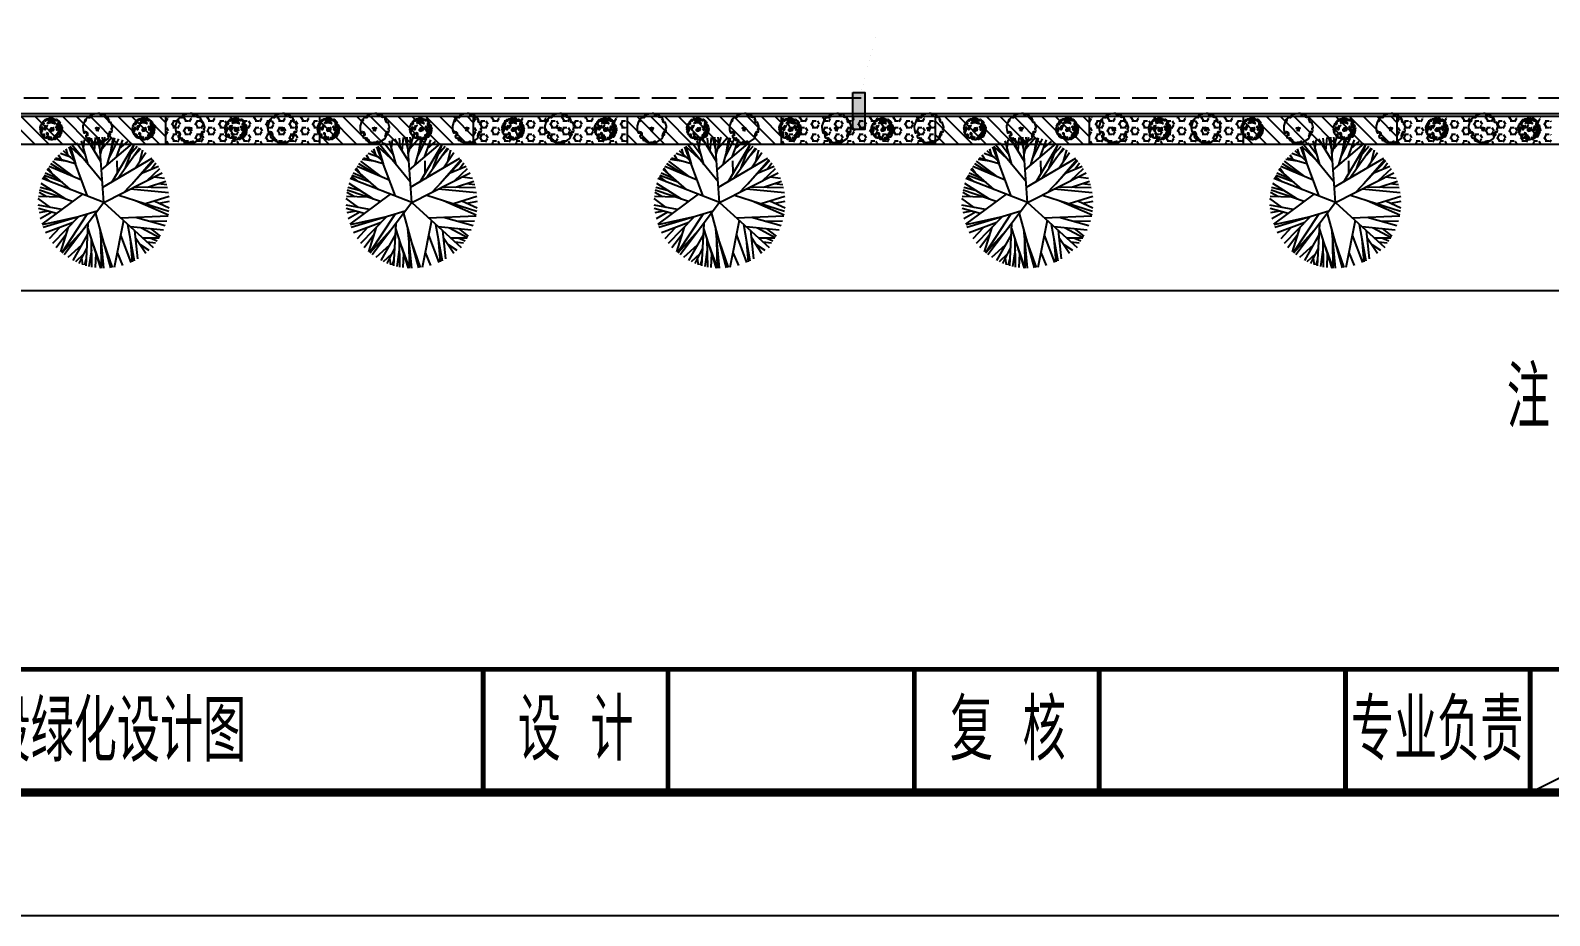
# Model space of a CAD drawing. Extents: x 941299 to 942979, y 2579300 to 2579597.
# Drawn here: x 942757 to 942880.3, y 2579299.9 to 2579371.7 of the extents above; entities that cross this region are included whole.
import ezdxf
from ezdxf.enums import TextEntityAlignment as Align

# ---------------------------------------------------------------- set-up
doc = ezdxf.new("R2010")
doc.units = 0
doc.linetypes.add('HIDDEN', pattern=[0.375, 0.25, -0.125])
doc.layers.get('0').update_dxf_attribs({"linetype": 'CONTINUOUS'})
for name, color, linetype in [('fz', 7, 'CONTINUOUS'), ('图框', 7, 'CONTINUOUS'), ('家具小品', 12, 'CONTINUOUS'), ('尺寸标注', 2, 'CONTINUOUS'), ('文字', 7, 'CONTINUOUS'), ('绿化工程', 3, 'CONTINUOUS'), ('路缘石', 37, 'CONTINUOUS')]:
    doc.layers.add(name, color=color, linetype=linetype)
doc.styles.get("Standard").update_dxf_attribs({"font": 'simplex1.shx', "width": 0.7, "bigfont": 'hztxt.shx'})
pattern_1 = [(142.3172852, (94.9497488, -117.595341), (-0.00091693247, -0.001187111977), [])]

# ---------------------------------------------------------------- blocks, each defined once
blk = doc.blocks.new('series')
at = {"width": 0.75}
for tag, height, p in [('页码', 4, (-35, -19)), ('图名', 5, (-220, -282)), ('图号', 5, (-20, -282))]:
    blk.add_attdef(tag, text='', height=height, dxfattribs=at).set_placement(p, align=Align.MIDDLE_CENTER)
blk = doc.blocks.new('qf')
at = {"layer": '绿化工程'}
for p, q in [((-1.81, 4.52), (-1.73, 5.04)), ((-1.45, 4.61), (-1.58, 5.09)), ((-1.29, 1.7), (-1.47, 5.12)), ((-1.31, 2.09), (-0.28, 5.32)), ((-1.01, 3.83), (-1.21, 5.19)), ((-1.03, 2.97), (-0.99, 5.23)), ((-0.85, 3.51), (-0.21, 5.31)), ((-0.66, 4.12), (-0.71, 5.28)), ((-0.67, 0.88), (0.54, 5.3)), ((-0.33, 2.13), (-0.03, 5.33)), ((-0.24, 3.04), (-0.21, 5.31)), ((-0.05, 3.15), (0.69, 5.28)), ((1.6, 1.45), (0.84, 5.26)), ((1.08, 4.05), (1.52, 5.11)), ((-2.89, 2), (-3.51, 4)), ((-1.37, 0.95), (-3.42, 4.08)), ((-1.5, 1.99), (-3.4, 4.1)), ((0, 0), (-3.21, 4.25)), ((-1.81, 3.45), (-2.92, 4.46)), ((-1.34, 2.61), (-2.52, 4.69)), ((-1.64, 4.19), (-2.31, 4.8)), ((-1.4, 3.71), (-2.02, 4.93)), ((1.36, 2.64), (2.19, 4.86)), ((1.93, 1.74), (2.46, 4.73)), ((2.15, 2.98), (2.31, 4.8)), ((2.5, 2.25), (2.74, 4.57)), ((2.55, 2.8), (3.41, 4.09)), ((2.96, 3.41), (3.66, 3.87)), ((-3.58, 2.01), (-4.44, 2.94)), ((-2.06, 1.16), (-4.17, 3.31)), ((-3.08, 2.61), (-3.87, 3.66)), ((0, 0), (4.02, 3.63)), ((3.07, 2.04), (4.52, 2.82)), ((3.17, 2.86), (4.49, 2.86)), ((3.51, 3.17), (4.2, 3.27)), ((3.77, 2.86), (4.33, 3.1)), ((3.79, 2.11), (4.58, 2.71)), ((-4.22, 0.78), (-5.16, 1.31)), ((-1.74, -0.68), (-5.03, 1.75)), ((-2.06, 1.16), (-5.01, 1.8)), ((-0.53, 0.7), (-4.93, 2.02)), ((-2.49, 1.6), (-4.73, 2.45)), ((2.16, 1.95), (4.84, 2.22)), ((2.58, 1.18), (4.99, 1.87)), ((3.71, 1.5), (5.11, 1.49)), ((-3.42, 0.57), (-5.32, 0.21)), ((-4.33, 0.39), (-5.32, -0.33)), ((-3.85, 0.88), (-5.31, 0.47)), ((-4.55, 0.69), (-5.26, 0.82)), ((0, 0), (-5.01, -1.96)), ((0, 0), (-0.38, -5.32)), ((0, 0), (4.75, -2.42)), ((1.22, -0.62), (5.28, 0.69)), ((1.36, 1.23), (5.22, 1.07)), ((2.58, -0.18), (5.24, 0.98)), ((3.38, 0.07), (5.3, -0.53)), ((4.08, -0.15), (5.31, 0.41)), ((4.5, 0.04), (5.33, -0.12)), ((-3.58, -0.44), (-5.3, -0.49)), ((-4.63, -0.47), (-5.26, -0.83)), ((-2.54, -0.09), (-5.23, -1.01)), ((-4.15, -0.95), (-5.18, -1.24)), ((-3.09, -0.28), (-5.09, -1.56)), ((-2.7, -1.06), (-4.59, -2.71)), ((-1.33, -0.52), (-2.82, -4.52)), ((1.62, -0.83), (4.08, -3.42)), ((2.17, -1.11), (5.26, -0.83)), ((2.52, -1.28), (5.18, -1.23)), ((-4.3, -1.68), (-4.89, -2.12)), ((-3.39, -1.65), (-4.85, -2.2)), ((-3.75, -1.97), (-4.75, -2.4)), ((-4.25, -2.41), (-4.52, -2.81)), ((-1.82, -1.83), (-4.44, -2.94)), ((-2.9, -2.29), (-4.29, -3.15)), ((-2.47, -2.11), (-4.13, -3.37)), ((-0.12, -1.69), (-2.56, -4.67)), ((-0.09, -1.25), (3.92, -3.6)), ((0.69, -1.7), (2.45, -4.67)), ((1.1, -2.4), (1.08, -3.4)), ((1.14, -1.97), (2.91, -4.46)), ((2.29, -1.53), (4.01, -3.5)), ((3.13, -2.42), (4.43, -2.97)), ((3.51, -1.79), (4.54, -2.78)), ((3.56, -1.26), (5.03, -1.74)), ((4.1, -2.09), (4.94, -1.99)), ((4.44, -1.55), (5.12, -1.46)), ((-2.92, -3.33), (-4.02, -3.5)), ((-2.31, -3.16), (-3.92, -3.61)), ((-3.39, -3.4), (-3.67, -3.86)), ((-2.71, -3.68), (-3.53, -3.99)), ((-2.4, -3.4), (-3.27, -4.2)), ((-2.74, -4.57), (-2.31, -3.16)), ((-1.66, -3.57), (-2.74, -4.57)), ((-1.27, -3.1), (-1.81, -5.01)), ((-0.24, -3.35), (-1.36, -5.15)), ((-0.19, -2.67), (2.33, -4.79)), ((0.28, -3.06), (0.89, -5.25)), ((0.45, -3.66), (1.21, -5.19)), ((1.03, -3.69), (1.54, -5.1)), ((1.75, -2.83), (2.47, -4.72)), ((2.28, -3.58), (3.01, -4.4)), ((2.58, -2.82), (3.42, -4.08)), ((2.93, -3.33), (3.18, -4.28)), ((3.88, -2.74), (4.23, -3.24)), ((-2.92, -3.88), (-3.07, -4.36)), ((-1.49, -3.86), (-2.23, -4.84)), ((-1.65, -4.43), (-1.57, -5.09)), ((-0.9, -4.42), (-0.99, -5.23)), ((-0.77, -4.21), (-0.67, -5.28)), ((-0.3, -4.3), (-0.54, -5.3)), ((-0.28, -3.94), (0.12, -5.33)), ((-0.14, -4.4), (0.63, -5.29)), ((-0.05, -4.74), (-0.12, -5.33)), ((0.57, -4.1), (0.76, -5.27)), ((1.28, -4.4), (1.94, -4.96)), ((2.19, -3.98), (2.72, -4.58))]:
    blk.add_line(p, q, dxfattribs=at)
blk = doc.blocks.new('hjrz')
at = {"layer": '绿化工程'}
blk.add_lwpolyline([(-1.17, -0.23, -0.109796), (-1.09, 0.32), (-1.01, 0.32), (-0.97, 0.21), (-0.89, 0.24), (-0.87, 0.3), (-0.92, 0.33), (-0.92, 0.3), (-0.87, 0.24), (-0.86, 0.38), (-0.8, 0.39), (-0.77, 0.35), (-0.8, 0.36), (-0.86, 0.43), (-0.85, 0.48), (-0.77, 0.54), (-0.76, 0.45), (-0.82, 0.49), (-0.86, 0.57), (-0.93, 0.55), (-0.94, 0.61), (-0.93, 0.66), (-0.91, 0.7), (-0.79, 0.76), (-0.74, 0.74), (-0.64, 0.79), (-0.63, 0.88), (-0.69, 0.87), (-0.68, 0.8), (-0.64, 0.84), (-0.6, 0.76), (-0.63, 0.76), (-0.69, 0.9), (-0.68, 0.92), (-0.59, 0.94), (-0.58, 0.84), (-0.57, 0.85), (-0.45, 0.92), (-0.45, 1), (-0.51, 0.97), (-0.51, 1.02), (-0.3, 1.09), (-0.11, 1.12), (-0.06, 1.08), (-0.02, 1.1), (-0.02, 1.17), (0.04, 1.15), (0.06, 1.12), (0.06, 1.09), (0.1, 1.09), (0.16, 1.13), (0.19, 1.07), (0.18, 1.09), (0.16, 1.12), (0.23, 1.11), (0.25, 1.09), (0.18, 1.03), (0.24, 1.02), (0.28, 1.02), (0.24, 1.1), (0.21, 1.08), (0.26, 1.07), (0.31, 1.1), (0.35, 1.11), (0.42, 1.08), (0.87, 0.8), (0.95, 0.63), (0.93, 0.63), (0.88, 0.63), (0.89, 0.55), (0.92, 0.5), (0.93, 0.47), (0.98, 0.53), (0.95, 0.51), (0.95, 0.47), (0.96, 0.46), (0.98, 0.43), (1.03, 0.45), (1.01, 0.51), (0.98, 0.48), (0.96, 0.53), (0.92, 0.42), (0.95, 0.37), (1.01, 0.37), (0.99, 0.24), (1.01, 0.22), (1.07, 0.21), (1.08, 0.22), (1.07, 0.3), (1.04, 0.28), (1.04, 0.24), (1.09, 0.29), (1.11, 0.27), (1.17, 0.25), (1.19, 0.13), (1.17, 0.03), (1.14, 0.05), (1.15, -0.04), (1.17, -0.08), (1.22, -0.07), (1.22, -0.12), (1.2, -0.2), (1.1, -0.54), (1.06, -0.51), (0.99, -0.5), (0.92, -0.55), (0.92, -0.55), (0.94, -0.64), (0.95, -0.72), (0.97, -0.71), (0.97, -0.69), (0.94, -0.69), (0.88, -0.69), (0.89, -0.75), (0.89, -0.72), (0.91, -0.75), (0.91, -0.82), (0.86, -0.85), (0.85, -0.8), (0.84, -0.77), (0.9, -0.81), (0.85, -0.93), (0.7, -0.97), (0.69, -0.92), (0.6, -0.93), (0.6, -0.97), (0.55, -1.01), (0.65, -1.09), (0.49, -1.2), (0.37, -1.18), (0.35, -1.04), (0.25, -1.12), (0.26, -1.18), (0.29, -1.16), (0.28, -1.15), (0.19, -1.2), (0.19, -1.25), (0.04, -1.25), (-0.53, -1.14), (-0.58, -1.05), (-0.54, -0.97), (-0.56, -0.95), (-0.62, -0.88), (-0.63, -0.88), (-0.62, -0.93), (-0.71, -0.96), (-0.75, -0.92), (-0.75, -0.91), (-0.72, -0.91), (-0.71, -1.03), (-0.74, -0.97), (-0.77, -0.94), (-0.92, -0.82), (-0.96, -0.59), (-0.99, -0.63), (-0.97, -0.67), (-0.9, -0.71), (-0.99, -0.74), (-1.05, -0.59)], format="xyb", close=True, dxfattribs=at)
blk.add_lwpolyline([(0.02, -0.12, 0.341229), (-0.15, -0.05, 0.378084), (-0.07, 0.13, 0.605877), (0.07, 0.17, 0.18944), (0.16, -0.06, 0.643209), (0.02, -0.12, 2.233797)], format="xyb", dxfattribs=at)
for points, const_width in [([(0, -0.03, 1), (0, 0.03, 1)], 0.0533), ([(0, -0.02, 1), (0, 0.02, 1)], 0.0426)]:
    blk.add_lwpolyline(points, format="xyb", close=True, dxfattribs=dict(at, const_width=const_width))
blk = doc.blocks.new('mdj')
at = {"layer": '绿化工程'}
h = blk.add_hatch(dxfattribs=at)
h.set_pattern_fill('ANSI31', color=256, scale=0.012, angle=97.3173, style=0)
h.set_pattern_definition(pattern_1)
h.paths.add_polyline_path([(-0.04, 0.02), (-0.04, 0.03), (-0.06, 0.06), (-0.12, 0.07), (-0.06, 0.05)])
h = blk.add_hatch(dxfattribs=at)
h.set_pattern_fill('ANSI31', color=256, scale=0.012, angle=97.3173, style=0)
h.set_pattern_definition(pattern_1)
h.paths.add_polyline_path([(0.08, 0.04), (0.09, 0.01), (0.11, 0.02), (0.15, -0.01), (0.16, -0.07), (0.2, -0.07), (0.16, -0.07), (0.15, 0), (0.12, 0.03), (0.09, 0.02), (0.09, 0.04), (0.03, 0.08), (0, 0.06), (-0.02, 0.07), (-0.03, 0.06), (0, 0.06), (0.02, 0.07)])
h = blk.add_hatch(dxfattribs=at)
h.set_pattern_fill('ANSI31', color=256, scale=0.001429, angle=97.3173, style=0)
h.set_pattern_definition([(142.31728521, (2384.9952265, -2720.125612), (-0.002772629134, -0.0035896005024), [])])
h.paths.add_polyline_path([(-0.01, -0.03), (0.02, -0.03), (0.02, -0.03), (0.02, -0.01), (0.02, 0.02), (0, 0.03), (-0.02, 0.02), (-0.03, 0)])
for points in [[(-0.78, 0.08), (-0.85, 0.07), (-0.87, 0.11), (-0.88, 0.06), (-0.86, 0), (-0.86, -0.04), (-0.89, -0.04), (-0.88, -0.17), (-0.84, -0.18), (-0.83, -0.23), (-0.86, -0.22), (-0.83, -0.31), (-0.78, -0.36), (-0.76, -0.42), (-0.73, -0.39), (-0.74, -0.34), (-0.72, -0.32), (-0.68, -0.36), (-0.64, -0.35), (-0.58, -0.45), (-0.62, -0.45), (-0.59, -0.48), (-0.64, -0.53), (-0.66, -0.52), (-0.67, -0.57), (-0.5, -0.74), (-0.49, -0.69), (-0.52, -0.65), (-0.51, -0.64), (-0.47, -0.65), (-0.43, -0.65), (-0.41, -0.68), (-0.41, -0.73), (-0.37, -0.76), (-0.35, -0.8), (-0.25, -0.82), (-0.22, -0.79), (-0.23, -0.75), (-0.27, -0.75), (-0.26, -0.69), (-0.2, -0.7), (-0.2, -0.67), (-0.16, -0.66), (-0.11, -0.69), (-0.06, -0.71), (0.02, -0.74), (0.02, -0.78), (-0.04, -0.78), (-0.09, -0.73), (-0.11, -0.8), (-0.17, -0.82), (-0.14, -0.87), (0.02, -0.87), (0.03, -0.82), (0.09, -0.83), (0.11, -0.87), (0.19, -0.84), (0.17, -0.77), (0.1, -0.77), (0.11, -0.73), (0.17, -0.73), (0.16, -0.71), (0.21, -0.68), (0.22, -0.71), (0.31, -0.7), (0.31, -0.75), (0.31, -0.77), (0.36, -0.75), (0.35, -0.73), (0.38, -0.71), (0.36, -0.68), (0.43, -0.66), (0.45, -0.78), (0.55, -0.71), (0.54, -0.65), (0.59, -0.61), (0.62, -0.64), (0.69, -0.57), (0.73, -0.45), (0.67, -0.41), (0.61, -0.42), (0.61, -0.48), (0.59, -0.47), (0.55, -0.45), (0.59, -0.35), (0.56, -0.35), (0.63, -0.13), (0.65, -0.19), (0.68, -0.19), (0.69, -0.14), (0.7, -0.19), (0.72, -0.18), (0.74, -0.04), (0.71, -0.01), (0.73, 0.05), (0.77, 0.04), (0.77, 0), (0.76, -0.14), (0.79, -0.17), (0.73, -0.24), (0.67, -0.31), (0.7, -0.35), (0.79, -0.3), (0.81, -0.33), (0.85, -0.22), (0.83, -0.2), (0.84, -0.14), (0.88, -0.14), (0.9, -0.02), (0.85, -0.01), (0.86, 0.1), (0.89, 0.06), (0.87, 0.19), (0.84, 0.16), (0.81, 0.24), (0.85, 0.25), (0.82, 0.4), (0.78, 0.39), (0.77, 0.35), (0.76, 0.34), (0.77, 0.26), (0.75, 0.27), (0.75, 0.24), (0.72, 0.23), (0.73, 0.13), (0.69, 0.13), (0.7, 0.07), (0.65, 0.06), (0.64, 0.19), (0.6, 0.17), (0.58, 0.29), (0.53, 0.27), (0.51, 0.38), (0.47, 0.4), (0.49, 0.43), (0.4, 0.51), (0.35, 0.51), (0.35, 0.57), (0.41, 0.55), (0.42, 0.57), (0.39, 0.6), (0.39, 0.64), (0.42, 0.63), (0.49, 0.53), (0.52, 0.54), (0.53, 0.49), (0.58, 0.46), (0.56, 0.42), (0.64, 0.29), (0.69, 0.31), (0.69, 0.41), (0.64, 0.47), (0.67, 0.48), (0.7, 0.43), (0.73, 0.44), (0.73, 0.49), (0.76, 0.5), (0.65, 0.67), (0.6, 0.65), (0.48, 0.69), (0.52, 0.71), (0.5, 0.75), (0.47, 0.75), (0.45, 0.77), (0.37, 0.82), (0.29, 0.87), (0.26, 0.82), (0.28, 0.76), (0.32, 0.76), (0.32, 0.74), (0.35, 0.72), (0.36, 0.68), (0.34, 0.69), (0.27, 0.73), (0.2, 0.71), (0.16, 0.77), (0.21, 0.78), (0.21, 0.82), (0.14, 0.85), (0.15, 0.87), (0.07, 0.9), (0.01, 0.9), (0, 0.86), (-0.03, 0.85), (-0.06, 0.88), (-0.2, 0.86), (-0.23, 0.82), (-0.22, 0.79), (-0.16, 0.77), (-0.13, 0.77), (-0.08, 0.77), (0, 0.77), (0.01, 0.68), (-0.06, 0.72), (-0.1, 0.72), (-0.14, 0.72), (-0.15, 0.66), (-0.3, 0.6), (-0.34, 0.63), (-0.3, 0.66), (-0.32, 0.69), (-0.27, 0.73), (-0.28, 0.76), (-0.36, 0.73), (-0.37, 0.77), (-0.42, 0.73), (-0.44, 0.76), (-0.53, 0.73), (-0.53, 0.68), (-0.56, 0.7), (-0.67, 0.59), (-0.65, 0.54), (-0.6, 0.59), (-0.51, 0.6), (-0.57, 0.54), (-0.53, 0.52), (-0.59, 0.45), (-0.61, 0.51), (-0.66, 0.47), (-0.68, 0.52), (-0.78, 0.43), (-0.76, 0.34), (-0.79, 0.33), (-0.82, 0.35), (-0.86, 0.21), (-0.81, 0.19), (-0.81, 0.14), (-0.77, 0.16), (-0.71, 0.17), (-0.72, 0.06), (-0.69, 0.06), (-0.67, 0), (-0.67, -0.11), (-0.72, -0.14), (-0.73, -0.01), (-0.76, -0.02), (-0.79, 0.08)], [(-0.4, -0.28), (-0.35, -0.25), (-0.32, -0.27), (-0.32, -0.24), (-0.35, -0.22), (-0.41, -0.09), (-0.43, -0.09), (-0.45, -0.07), (-0.45, -0.04), (-0.45, 0), (-0.45, 0.04), (-0.47, 0.05), (-0.48, 0.09), (-0.5, 0.08), (-0.52, 0.01), (-0.55, 0.01), (-0.55, -0.05), (-0.5, -0.08), (-0.5, -0.1), (-0.48, -0.22), (-0.42, -0.21), (-0.42, -0.25)], [(-0.39, 0.35), (-0.37, 0.41), (-0.24, 0.48), (-0.25, 0.42), (-0.24, 0.39), (-0.27, 0.37), (-0.3, 0.34), (-0.33, 0.35), (-0.35, 0.33), (-0.37, 0.34)], [(0.02, -0.03), (-0.01, -0.03), (-0.03, 0), (-0.02, 0.02), (0, 0.03), (0.02, 0.02), (0.02, -0.01), (0.02, -0.03)], [(0.39, -0.19), (0.43, -0.2), (0.44, -0.14), (0.48, -0.16), (0.5, -0.08), (0.5, -0.05), (0.53, -0.07), (0.53, -0.01), (0.5, -0.01), (0.5, 0.08), (0.47, 0.12), (0.45, 0.08), (0.47, -0.01), (0.47, -0.09), (0.44, -0.1), (0.41, -0.09)]]:
    blk.add_lwpolyline(points, close=True, dxfattribs=at)
for points in [[(-0.04, 0.02), (-0.06, 0.05), (-0.12, 0.07), (-0.12, 0.14), (-0.09, 0.14), (-0.04, 0.14), (-0.05, 0.19), (0.08, 0.18), (0.09, 0.14), (0.13, 0.12), (0.18, 0.13), (0.22, 0.04), (0.2, 0.04), (0.2, -0.07), (0.16, -0.07), (0.15, -0.01), (0.11, 0.02), (0.09, 0.01), (0.07, -0.06), (0.03, -0.06), (-0.03, -0.06), (-0.06, 0), (-0.04, 0.02), (-0.03, 0.06), (0, 0.06), (0.02, 0.07), (0.08, 0.04), (0.09, 0.01)], [(-0.04, 0.03), (-0.06, 0.06), (-0.12, 0.07)], [(0.01, -0.06), (0.06, -0.02), (0.05, 0.03), (0.01, 0.04), (-0.04, 0.04), (-0.04, 0.03)], [(-0.03, 0.06), (-0.02, 0.07), (0, 0.06), (0.03, 0.08), (0.09, 0.04), (0.09, 0.02), (0.12, 0.03), (0.15, 0), (0.16, -0.07), (0.2, -0.07)], [(0.06, -0.65), (0.13, -0.63), (0.13, -0.56), (0.05, -0.58), (0.05, -0.53), (0.15, -0.51), (0.2, -0.53), (0.26, -0.47), (0.24, -0.45), (0.26, -0.41), (0.23, -0.42), (0.12, -0.46), (0.01, -0.49), (-0.06, -0.48), (-0.07, -0.54), (-0.12, -0.51), (-0.16, -0.46), (-0.2, -0.47), (-0.26, -0.44), (-0.3, -0.48), (-0.24, -0.51), (-0.25, -0.53), (-0.12, -0.57), (-0.1, -0.63), (-0.04, -0.63), (-0.04, -0.64), (0, -0.65), (-0.03, -0.72)]]:
    blk.add_lwpolyline(points, dxfattribs=at)

msp = doc.modelspace()

# ---------------------------------------------------------------- hatches: boundary and pattern name
at = {"layer": 'fz'}
msp.add_hatch(color=1, dxfattribs=at).paths.add_polyline_path([(942823.72133, 2579366.691), (942824.69658, 2579366.691), (942824.69658, 2579363.69824), (942823.72133, 2579363.69824)])
at = {"layer": '绿化工程'}
h = msp.add_hatch(dxfattribs=at)
h.set_pattern_fill('ANSI31', color=9, scale=0.25, style=0)
h.set_pattern_definition([(315, (125, 5158813.76275), (-0.56126600757, -0.56126600757), [])])
h.paths.add_polyline_path([(942755.4167, 2579364.76637), (942755.4167, 2579362.50637), (942767.9167, 2579362.50637), (942767.9167, 2579364.76637)])
h = msp.add_hatch(dxfattribs=at)
h.set_pattern_fill('HEX', color=9, scale=0.1, style=0)
h.set_pattern_definition([(0, (125, 5158813.76275), (0, -0.549926), [0.3175, -0.635]), (240, (125, 5158813.76275), (-0.4762498862, 0.274963), [0.3175, -0.635]), (300, (125.3175, 5158813.76275), (-0.4762498862, -0.274963), [0.3175, -0.635])])
h.paths.add_polyline_path([(942767.9167, 2579364.76637), (942767.9167, 2579362.50637), (942780.4167, 2579362.50637), (942780.4167, 2579364.76637)])
h = msp.add_hatch(dxfattribs=at)
h.set_pattern_fill('ANSI31', color=9, scale=0.25, style=0)
h.set_pattern_definition([(315, (150, 5158813.76275), (-0.56126600757, -0.56126600757), [])])
h.paths.add_polyline_path([(942780.4167, 2579364.76637), (942780.4167, 2579362.50637), (942792.9167, 2579362.50637), (942792.9167, 2579364.76637)])
h = msp.add_hatch(dxfattribs=at)
h.set_pattern_fill('HEX', color=9, scale=0.1, style=0)
h.set_pattern_definition([(0, (150, 5158813.76275), (0, -0.549926), [0.3175, -0.635]), (240, (150, 5158813.76275), (-0.4762498862, 0.274963), [0.3175, -0.635]), (300, (150.3175, 5158813.76275), (-0.4762498862, -0.274963), [0.3175, -0.635])])
h.paths.add_polyline_path([(942792.9167, 2579364.76637), (942792.9167, 2579362.50637), (942805.4167, 2579362.50637), (942805.4167, 2579364.76637)])
h = msp.add_hatch(dxfattribs=at)
h.set_pattern_fill('ANSI31', color=9, scale=0.25, style=0)
h.set_pattern_definition([(315, (175, 5158813.76275), (-0.56126600757, -0.56126600757), [])])
h.paths.add_polyline_path([(942805.4167, 2579364.76637), (942805.4167, 2579362.50637), (942817.9167, 2579362.50637), (942817.9167, 2579364.76637)])
h = msp.add_hatch(dxfattribs=at)
h.set_pattern_fill('HEX', color=9, scale=0.1, style=0)
h.set_pattern_definition([(0, (175, 5158813.76275), (0, -0.549926), [0.3175, -0.635]), (240, (175, 5158813.76275), (-0.4762498862, 0.274963), [0.3175, -0.635]), (300, (175.3175, 5158813.76275), (-0.4762498862, -0.274963), [0.3175, -0.635])])
h.paths.add_polyline_path([(942817.9167, 2579364.76637), (942817.9167, 2579362.50637), (942830.4167, 2579362.50637), (942830.4167, 2579364.76637)])
h = msp.add_hatch(dxfattribs=at)
h.set_pattern_fill('ANSI31', color=9, scale=0.25, style=0)
h.set_pattern_definition([(315, (200, 5158813.76275), (-0.56126600757, -0.56126600757), [])])
h.paths.add_polyline_path([(942830.4167, 2579364.76637), (942830.4167, 2579362.50637), (942842.9167, 2579362.50637), (942842.9167, 2579364.76637)])
h = msp.add_hatch(dxfattribs=at)
h.set_pattern_fill('HEX', color=9, scale=0.1, style=0)
h.set_pattern_definition([(0, (200, 5158813.76275), (0, -0.549926), [0.3175, -0.635]), (240, (200, 5158813.76275), (-0.4762498862, 0.274963), [0.3175, -0.635]), (300, (200.3175, 5158813.76275), (-0.4762498862, -0.274963), [0.3175, -0.635])])
h.paths.add_polyline_path([(942842.9167, 2579364.76637), (942842.9167, 2579362.50637), (942855.4167, 2579362.50637), (942855.4167, 2579364.76637)])
h = msp.add_hatch(dxfattribs=at)
h.set_pattern_fill('ANSI31', color=9, scale=0.25, style=0)
h.set_pattern_definition([(315, (225, 5158813.76275), (-0.56126600757, -0.56126600757), [])])
h.paths.add_polyline_path([(942855.4167, 2579364.76637), (942855.4167, 2579362.50637), (942867.9167, 2579362.50637), (942867.9167, 2579364.76637)])
h = msp.add_hatch(dxfattribs=at)
h.set_pattern_fill('HEX', color=9, scale=0.1, style=0)
h.set_pattern_definition([(0, (225, 5158813.76275), (0, -0.549926), [0.3175, -0.635]), (240, (225, 5158813.76275), (-0.4762498862, 0.274963), [0.3175, -0.635]), (300, (225.3175, 5158813.76275), (-0.4762498862, -0.274963), [0.3175, -0.635])])
h.paths.add_polyline_path([(942867.9167, 2579364.76637), (942867.9167, 2579362.50637), (942880.4167, 2579362.50637), (942880.4167, 2579364.76637)])

# ---------------------------------------------------------------- linework, layer by layer
msp.add_lwpolyline([(942978.72533, 2579299.85013), (942978.72533, 2579596.85013), (942558.72533, 2579596.85013), (942558.72533, 2579299.85013)], close=True)
msp.add_lwpolyline([(942978.72533, 2579299.85013), (942978.72533, 2579596.85013), (942558.72533, 2579596.85013), (942558.72533, 2579299.85013)], close=True)
at = {"layer": 'fz', "color": 4}
for p, q in [((942630.4167, 2579365.00637), (942930.4167, 2579365.00637)), ((942630.4167, 2579362.50637), (942930.4167, 2579362.50637))]:
    msp.add_line(p, q, dxfattribs=at)
at = {"layer": 'fz', "color": 2}
for p, q in [((942630.4167, 2579365.00637), (942930.4167, 2579365.00637)), ((942630.4167, 2579362.50637), (942930.4167, 2579362.50637)), ((942630.4167, 2579350.63137), (942930.4167, 2579350.63137))]:
    msp.add_line(p, q, dxfattribs=at)
at = {"layer": 'fz', "color": 8}
for p, q in [((942767.9167, 2579364.76637), (942767.9167, 2579362.50637)), ((942780.4167, 2579364.76637), (942780.4167, 2579362.50637)), ((942792.9167, 2579364.76637), (942792.9167, 2579362.50637)), ((942805.4167, 2579364.76637), (942805.4167, 2579362.50637)), ((942817.9167, 2579364.76637), (942817.9167, 2579362.50637)), ((942830.4167, 2579364.76637), (942830.4167, 2579362.50637)), ((942842.9167, 2579364.76637), (942842.9167, 2579362.50637)), ((942855.4167, 2579364.76637), (942855.4167, 2579362.50637)), ((942867.9167, 2579364.76637), (942867.9167, 2579362.50637))]:
    msp.add_line(p, q, dxfattribs=at)
at = {"layer": '图框'}
msp.add_line((942878.72533, 2579309.85013), (942898.72533, 2579319.85013), dxfattribs=at)
for points, const_width in [([(942968.72533, 2579586.85013), (942588.72533, 2579586.85013), (942588.72533, 2579309.85013), (942968.72533, 2579309.85013), (942968.72533, 2579586.85013)], 0.7), ([(942588.72533, 2579319.85013), (942968.72533, 2579319.85013)], 0.4), ([(942793.72533, 2579309.85013), (942793.72533, 2579319.85013)], 0.4), ([(942808.72533, 2579309.85013), (942808.72533, 2579319.85013)], 0.4), ([(942828.72533, 2579309.85013), (942828.72533, 2579319.85013)], 0.4), ([(942843.72533, 2579309.85013), (942843.72533, 2579319.85013)], 0.4), ([(942863.72533, 2579309.85013), (942863.72533, 2579319.85013)], 0.4), ([(942863.72533, 2579309.85013), (942863.72533, 2579319.85013)], 0.4), ([(942878.72533, 2579309.85013), (942878.72533, 2579319.85013)], 0.4)]:
    msp.add_lwpolyline(points, dxfattribs=dict(at, const_width=const_width))
at = {"layer": '家具小品'}
msp.add_lwpolyline([(942823.72133, 2579366.691), (942824.69658, 2579366.691), (942824.69658, 2579363.69824), (942823.72133, 2579363.69824)], close=True, dxfattribs=at)
msp.add_lwpolyline([(942823.72133, 2579366.691), (942824.69658, 2579366.691), (942824.69658, 2579363.69824), (942823.72133, 2579363.69824)], close=True, dxfattribs=at)
at = {"layer": '尺寸标注', "color": 253, "linetype": 'HIDDEN', "ltscale": 8}
msp.add_line((942630.4167, 2579366.25637), (942930.4167, 2579366.25637), dxfattribs=at)
at = {"layer": '尺寸标注', "const_width": 0.000955}
msp.add_lwpolyline([(942824.21561, 2579366.00454), (942825.696, 2579371.6057), (942831.54396, 2579371.6057)], dxfattribs=at)
at = {"layer": '路缘石'}
msp.add_line((942630.4167, 2579364.76637), (942930.4167, 2579364.76637), dxfattribs=at)
for points in [[(942630.4167, 2579365.00637), (942870.4167, 2579365.00637)], [(942630.4167, 2579364.76637), (942870.4167, 2579364.76637)]]:
    msp.add_lwpolyline(points, dxfattribs=at)

# ---------------------------------------------------------------- block references
at = {"layer": 'fz', "xscale": -1, "rotation": 180}
for name, p in [('mdj', (942758.64141, 2579363.75637)), ('hjrz', (942762.39141, 2579363.75637)), ('mdj', (942766.14141, 2579363.75637)), ('hjrz', (942769.89141, 2579363.75637)), ('mdj', (942773.64141, 2579363.75637)), ('hjrz', (942777.39141, 2579363.75637)), ('mdj', (942781.14141, 2579363.75637)), ('hjrz', (942784.89141, 2579363.75637)), ('mdj', (942788.64141, 2579363.75637)), ('hjrz', (942792.39141, 2579363.75637)), ('mdj', (942796.14141, 2579363.75637)), ('hjrz', (942799.89141, 2579363.75637)), ('mdj', (942803.64141, 2579363.75637)), ('hjrz', (942807.39141, 2579363.75637)), ('mdj', (942811.14141, 2579363.75637)), ('hjrz', (942814.89141, 2579363.75637)), ('mdj', (942818.64141, 2579363.75637)), ('hjrz', (942822.39141, 2579363.75637)), ('mdj', (942826.14141, 2579363.75637)), ('hjrz', (942829.89141, 2579363.75637)), ('mdj', (942833.64141, 2579363.75637)), ('hjrz', (942837.39141, 2579363.75637)), ('mdj', (942841.14141, 2579363.75637)), ('hjrz', (942844.89141, 2579363.75637)), ('mdj', (942848.64141, 2579363.75637)), ('hjrz', (942852.39141, 2579363.75637)), ('mdj', (942856.14141, 2579363.75637)), ('hjrz', (942859.89141, 2579363.75637)), ('mdj', (942863.64141, 2579363.75637)), ('hjrz', (942867.39141, 2579363.75637)), ('mdj', (942871.14141, 2579363.75637)), ('hjrz', (942874.89141, 2579363.75637)), ('mdj', (942878.64141, 2579363.75637)), ('qf', (942762.9167, 2579357.75637)), ('qf', (942787.9167, 2579357.75637)), ('qf', (942812.9167, 2579357.75637)), ('qf', (942837.9167, 2579357.75637)), ('qf', (942862.9167, 2579357.75637))]:
    msp.add_blockref(name, p, dxfattribs=at)
at = {"layer": '图框'}
ref = msp.add_blockref('series', (942978.72533, 2579596.85013), dxfattribs=at)
ref.add_attrib('图名', '典型路段绿化设计图', dxfattribs={"layer": '0', "height": 5, "width": 0.7}).set_placement((942758.72533, 2579314.85013), align=Align.MIDDLE_CENTER)

# ---------------------------------------------------------------- texts
at = {"layer": '图框', "width": 0.7}
for s, p in [('设 计', (942801.22609, 2579314.94472)), ('复 核', (942836.32091, 2579314.94472)), ('专业负责', (942871.17166, 2579314.94472))]:
    msp.add_text(s, height=5, dxfattribs=at).set_placement(p, align=Align.MIDDLE_CENTER)
at = {"layer": '文字', "linetype": 'Continuous', "width": 0.7}
msp.add_text('注', height=5, dxfattribs=at).set_placement((942876.83317, 2579339.45107))

doc.saveas('drawing.dxf')
